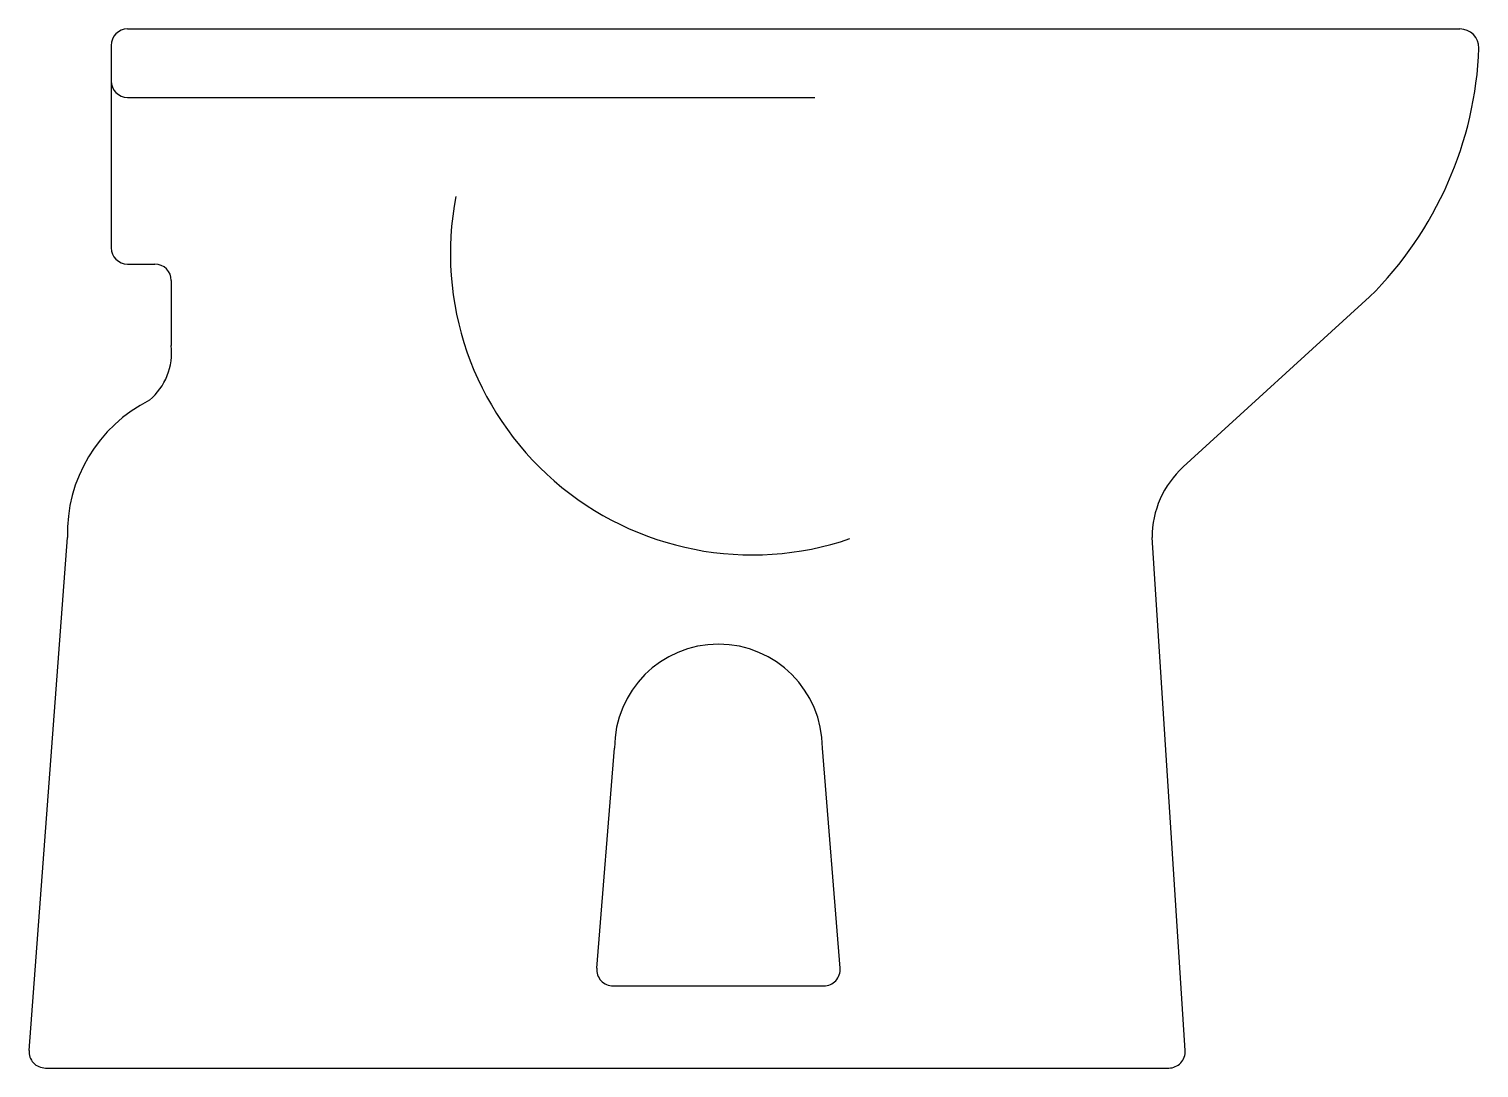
# Model space of a CAD drawing. Extents: x -867.831 to -867.301, y 508.898 to 509.278.
import ezdxf

# ---------------------------------------------------------------- set-up
doc = ezdxf.new("R2010")
doc.units = 0
doc.header["$LTSCALE"] = 50
doc.header["$MEASUREMENT"] = 0
doc.layers.add('A-PECAS', color=2, linetype='CONTINUOUS')

msp = doc.modelspace()

# ---------------------------------------------------------------- linework, layer by layer
at = {"layer": 'A-PECAS'}
for p, q in [((-867.7947783301611, 509.2781573648039), (-867.3077783301611, 509.2781573648039)), ((-867.800778330161, 509.2721573648039), (-867.800778330161, 509.1981573648039)), ((-867.7947783301611, 509.1921573648038), (-867.7847783301611, 509.1921573648038)), ((-867.7787783301611, 509.1861573648039), (-867.7787783301611, 509.1623740998086)), ((-867.3407783301611, 509.1801573648038), (-867.4088779414932, 509.1180101598241)), ((-867.8307783301611, 508.9046043704119), (-867.8167665171621, 509.0921573648039)), ((-867.4081900144643, 508.9045433637609), (-867.4202848706959, 509.0921573648039)), ((-867.8247950044984, 508.8981573648039), (-867.4141775853244, 508.8981573648039))]:
    msp.add_line(p, q, dxfattribs=at)
at = {"layer": 'A-PECAS', "color": 1}
for p, q in [((-867.7947783301611, 509.2531573648039), (-867.5436063718997, 509.2531573648039)), ((-867.6232568540148, 508.9346385683357), (-867.6167783301611, 509.0151573648039)), ((-867.5342998063073, 508.9346385683357), (-867.5407783301611, 509.0151573648039)), ((-867.6172761815476, 508.9281573648038), (-867.5402804787747, 508.9281573648038))]:
    msp.add_line(p, q, dxfattribs=at)
at = {"layer": 'A-PECAS'}
for centre, radius, start, end in [((-867.7947783301611, 509.2721573648039), 0.006, 90, 180), ((-867.3077783301611, 509.2711573648039), 0.006999999999999999, 0, 90), ((-867.4362596238594, 509.2764183730229), 0.1355834029284398, 314.7670096553039, 357.7762081927909), ((-867.7947783301611, 509.2591573648039), 0.006, 180, 270), ((-867.7947783301611, 509.1981573648039), 0.006, 180, 270), ((-867.7847783301611, 509.1861573648039), 0.006, 0, 90), ((-867.8016451174208, 509.1599110076376), 0.02299906047260033, 310.4588147951518, 6.147901465536935), ((-867.7621942986798, 509.0936390828135), 0.0545923302153864, 116.696860595153, 181.5552846854794), ((-867.3852848706958, 509.0921573648039), 0.035, 132.3833477576457, 180), ((-867.8247950044984, 508.9041573648038), 0.006, 175.7274522562158, 270), ((-867.4141775853244, 508.9041573648038), 0.006, 270, 3.688565857850862)]:
    msp.add_arc(centre, radius, start, end, dxfattribs=at)
at = {"layer": 'A-PECAS', "color": 1}
for centre, radius, start, end in [((-867.566432509131, 509.1961501755298), 0.1103267581658653, 169.1382311733475, 288.8907269547052), ((-867.5787783301611, 509.0151573648039), 0.03800000000000012, 0, 180), ((-867.6172761815476, 508.9341573648039), 0.006, 175.3999043337368, 270), ((-867.5402804787747, 508.9341573648039), 0.006, 270, 4.600095666263206)]:
    msp.add_arc(centre, radius, start, end, dxfattribs=at)

doc.saveas('drawing.dxf')
